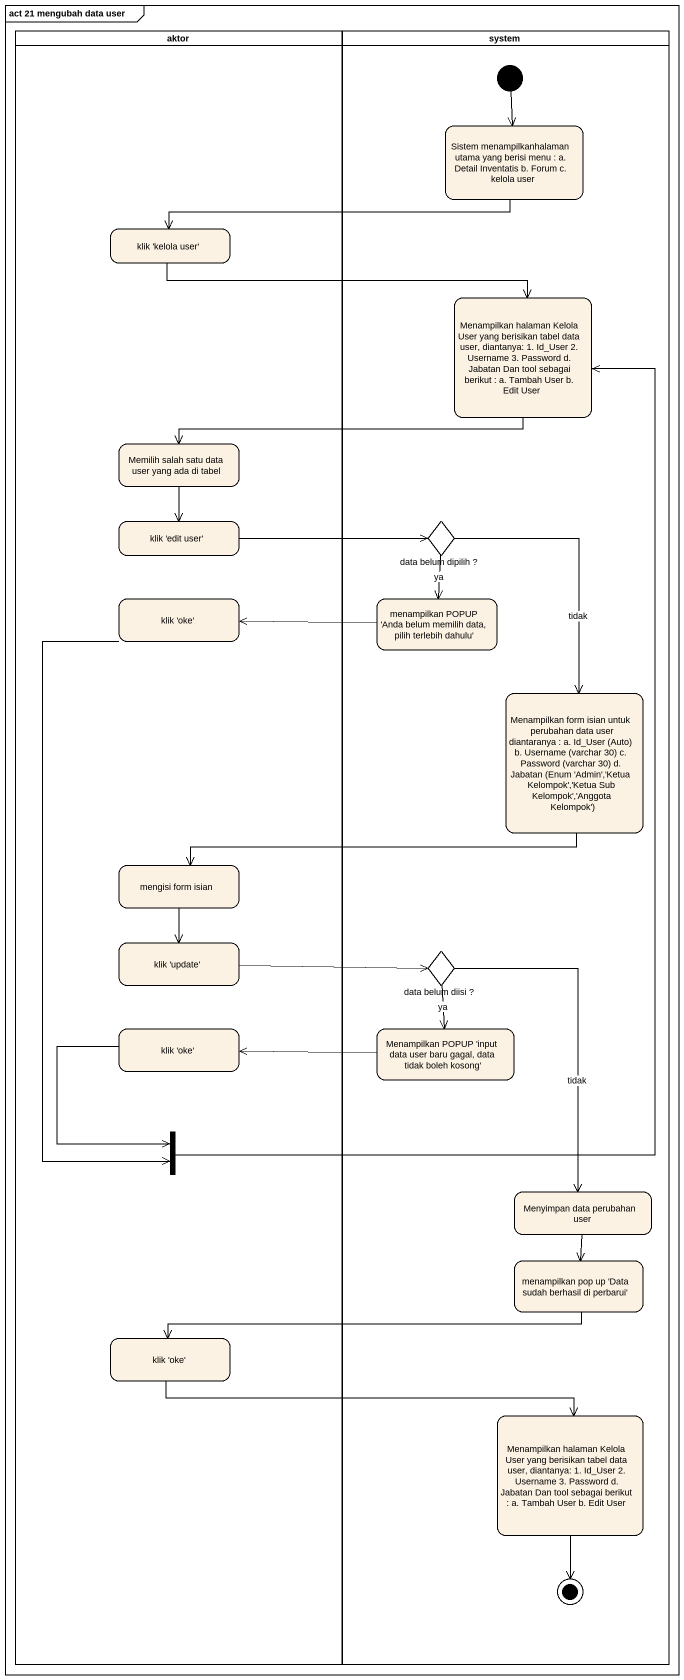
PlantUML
@startuml
mainframe act 21 mengubah data user
hide empty description
state aktor <<partition>> {
  state "klik 'kelola user'" as klik_kelola_user
  state "Memilih salah satu data user yang ada di tabel" as Memilih_salah_satu_data
  state "klik 'edit user'" as klik_edit_user
  state "klik 'oke'" as klik_oke
  state "mengisi form isian" as mengisi_form_isian
  state "klik 'update'" as klik_update
  state "klik 'oke'" as klik_oke_2
  state fork1 <<join>>
  state "klik 'oke'" as klik_oke_3
}
state system <<partition>> {
  state "Sistem menampilkanhalaman utama yang berisi menu : a. Detail Inventatis b. Forum c. kelola user" as Sistem_menampilkanhalaman
  state "Menampilkan halaman Kelola User yang berisikan tabel data user, diantanya: 1. Id_User 2. Username 3. Password d. Jabatan Dan tool sebagai berikut : a. Tambah User b. Edit User" as Menampilkan_halaman_Kelola
  state "data belum dipilih ?" as data_belum_dipilih <<choice>>
  state "menampilkan POPUP 'Anda belum memilih data, pilih terlebih dahulu'" as menampilkan_POPUP_Anda
  state "Menampilkan form isian untuk perubahan data user diantaranya : a. Id_User (Auto) b. Username (varchar 30) c. Password (varchar 30) d. Jabatan (Enum 'Admin','Ketua Kelompok','Ketua Sub Kelompok','Anggota Kelompok')" as Menampilkan_form_isian
  state "data belum diisi ?" as data_belum_diisi <<choice>>
  state "Menampilkan POPUP 'input data user baru gagal, data tidak boleh kosong'" as Menampilkan_POPUP_input
  state "Menyimpan data perubahan user" as Menyimpan_data_perubahan
  state "menampilkan pop up 'Data sudah berhasil di perbarui'" as menampilkan_pop_up_Data
  state "Menampilkan halaman Kelola User yang berisikan tabel data user, diantanya: 1. Id_User 2. Username 3. Password d. Jabatan Dan tool sebagai berikut : a. Tambah User b. Edit User" as Menampilkan_halaman_Kelola_2
  [*] --> Sistem_menampilkanhalaman
  Menampilkan_halaman_Kelola_2 --> [*]
}
Sistem_menampilkanhalaman -left-> klik_kelola_user
klik_kelola_user -right-> Menampilkan_halaman_Kelola
Menampilkan_halaman_Kelola -left-> Memilih_salah_satu_data
Memilih_salah_satu_data --> klik_edit_user
klik_edit_user -right-> data_belum_dipilih
data_belum_dipilih --> menampilkan_POPUP_Anda : ya
data_belum_dipilih --> Menampilkan_form_isian : tidak
klik_oke --> fork1
menampilkan_POPUP_Anda -left-> klik_oke
Menampilkan_form_isian -left-> mengisi_form_isian
mengisi_form_isian --> klik_update
klik_update -right-> data_belum_diisi
data_belum_diisi --> Menampilkan_POPUP_input : ya
data_belum_diisi --> Menyimpan_data_perubahan : tidak
klik_oke_2 --> fork1
Menampilkan_POPUP_input -left-> klik_oke_2
fork1 -up-> Menampilkan_halaman_Kelola
Menyimpan_data_perubahan --> menampilkan_pop_up_Data
menampilkan_pop_up_Data -left-> klik_oke_3
klik_oke_3 -right-> Menampilkan_halaman_Kelola_2
@enduml
